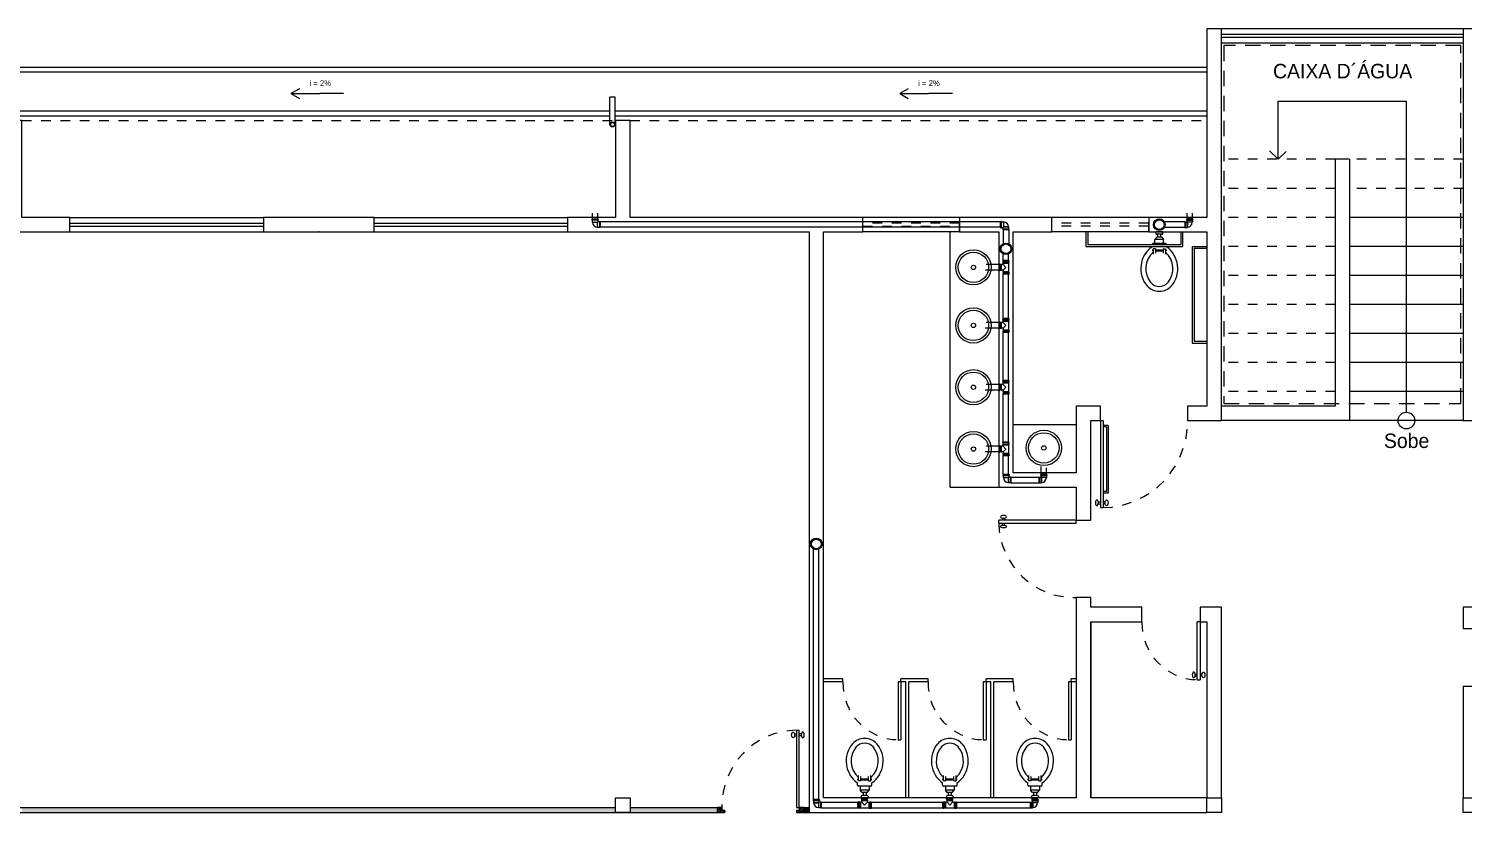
# Model space of a CAD drawing. Header units: millimetres. Extents: x 776 to 1595, y 411 to 1258.
# Drawn here: x 867.96 to 882.78, y 456.69 to 464.79 of the extents above; entities that cross this region are included whole.
import ezdxf

# ---------------------------------------------------------------- set-up
doc = ezdxf.new("R2010")
doc.units = ezdxf.units.MM
doc.linetypes.add('ACAD_ISO03W100', pattern=[30, 12, -18])
doc.linetypes.add('HIDDEN2', pattern=[4.7625, 3.175, -1.5875])
for name, color, linetype in [('caixa d agua', 1, 'Continuous'), ('can01', 1, 'Continuous'), ('can02', 2, 'Continuous'), ('COTAS-TEXTOS', 1, 'Continuous'), ('ESQUADRIAS', 2, 'Continuous'), ('Fios', 10, 'Continuous'), ('Janela', 2, 'Continuous'), ('pena 01', 1, 'Continuous'), ('pena01', 1, 'Continuous'), ('pena02', 2, 'Continuous'), ('pena03', 3, 'Continuous'), ('pena04', 4, 'Continuous'), ('texto hidro', 1, 'Continuous'), ('TIGRECAD', 1, 'Continuous')]:
    doc.layers.add(name, color=color, linetype=linetype)
doc.styles.get("Standard").update_dxf_attribs({"font": 'ERASLGHT.TTF'})

msp = doc.modelspace()

# ---------------------------------------------------------------- hatches: boundary and pattern name
at = {"layer": 'pena01'}
h = msp.add_hatch(color=256, dxfattribs=at)
h.paths.add_polyline_path([(874.018, 463.796, 1), (873.966, 463.796, 1)])
h.paths.add_polyline_path([(873.973, 463.796, -1), (874.013, 463.796, -1)], flags=16)
at = {"layer": 'pena02'}
for points in [[(874.023, 456.686), (874.023, 456.736), (867.89, 456.736), (867.89, 456.686)], [(875.072, 456.686), (875.072, 456.736), (874.173, 456.736), (874.173, 456.686)], [(875.972, 456.736), (875.972, 456.686), (876.022, 456.686), (876.022, 456.736)]]:
    msp.add_hatch(color=0, dxfattribs=at).paths.add_polyline_path(points)
h = msp.add_hatch(dxfattribs=at)
h.set_pattern_fill('LINE', color=0, scale=0.004, angle=45, style=0)
h.set_pattern_definition([(225, (2893.970773, 2397.98538), (0.00898025612, -0.00898025612), [])])
h.paths.add_polyline_path([(875.072, 456.736), (875.072, 456.686), (875.152, 456.686), (875.152, 456.706), (875.122, 456.706), (875.122, 456.736)])
h = msp.add_hatch(dxfattribs=at)
h.set_pattern_fill('LINE', color=0, scale=0.004, angle=45, style=0)
h.set_pattern_definition([(225, (2893.770773, 2397.98538), (0.00898025612, -0.00898025612), [])])
h.paths.add_polyline_path([(875.972, 456.736), (875.972, 456.686), (875.892, 456.686), (875.892, 456.706), (875.922, 456.706), (875.922, 456.736)])

# ---------------------------------------------------------------- linework, layer by layer
at = {"layer": 'caixa d agua', "linetype": 'HIDDEN2', "ltscale": 0.05}
msp.add_lwpolyline([(880.307, 460.911), (882.757, 460.911), (882.757, 464.611), (880.307, 464.611)], close=True, dxfattribs=at)
at = {"layer": 'can01'}
for p, q in [((871.214, 464.116), (870.967, 464.116)), ((877.503, 464.116), (877.256, 464.116))]:
    msp.add_line(p, q, dxfattribs=at)
for centre, radius in [((873.992, 463.796), 0.0258), ((873.993, 463.796), 0.02)]:
    msp.add_circle(centre, radius, dxfattribs=at)
at = {"layer": 'can02', "color": 0}
for p, q in [((877.577, 462.836), (876.577, 462.836)), ((879.533, 462.836), (878.53, 462.836)), ((870.386, 462.686), (871.528, 462.686)), ((877.577, 462.686), (876.577, 462.686)), ((879.533, 462.686), (878.53, 462.686)), ((878.932, 458.656), (878.932, 456.836))]:
    msp.add_line(p, q, dxfattribs=at)
for points in [[(880.282, 460.736), (880.282, 464.786), (880.132, 464.786), (880.132, 462.836), (879.533, 462.836), (879.533, 462.686), (880.132, 462.686), (880.132, 460.886), (879.932, 460.886), (879.932, 460.736)], [(883.132, 460.736), (883.132, 460.886), (882.932, 460.886), (882.932, 462.686), (883.531, 462.686), (883.531, 462.836), (882.932, 462.836), (882.932, 464.786), (882.782, 464.786), (882.782, 460.736)], [(868.386, 462.686), (868.386, 462.836), (867.89, 462.836), (867.89, 463.836), (867.74, 463.836), (867.74, 462.836), (867.244, 462.836), (867.244, 462.686)], [(880.132, 456.686), (880.132, 456.836), (878.932, 456.836), (878.932, 458.656), (879.462, 458.656), (879.462, 458.806), (878.932, 458.806), (878.932, 458.906), (878.782, 458.906), (878.782, 456.836), (876.172, 456.836), (876.172, 462.686), (876.577, 462.686), (876.577, 462.836), (874.173, 462.836), (874.173, 463.836), (874.023, 463.836), (874.023, 462.836), (873.528, 462.836), (873.528, 462.686), (876.022, 462.686), (876.022, 456.686)], [(871.528, 462.686), (871.528, 462.836), (870.386, 462.836), (870.386, 462.686)], [(878.782, 460.046), (878.782, 459.706), (878.932, 459.706), (878.932, 460.736), (879.032, 460.736), (879.032, 460.886), (878.782, 460.886), (878.782, 460.196), (878.132, 460.196), (878.132, 462.686), (878.53, 462.686), (878.53, 462.836), (877.577, 462.836), (877.577, 462.686), (877.982, 462.686), (877.982, 460.046)], [(880.282, 456.836), (880.282, 458.806), (880.062, 458.806), (880.062, 458.656), (880.132, 458.656), (880.132, 456.836)], [(882.932, 458.586), (882.932, 458.656), (883.132, 458.656), (883.132, 458.806), (882.782, 458.806), (882.782, 458.586)], [(882.932, 456.836), (882.932, 457.986), (882.782, 457.986), (882.782, 456.836)]]:
    msp.add_lwpolyline(points, close=True, dxfattribs=at)
at = {"layer": 'ESQUADRIAS', "color": 0}
for p, q in [((876.372, 458.066), (876.172, 458.066)), ((876.372, 458.036), (876.172, 458.036)), ((876.372, 458.036), (876.372, 458.066)), ((876.972, 458.036), (876.942, 458.036)), ((876.972, 458.036), (876.972, 458.066)), ((877.252, 458.066), (876.972, 458.066)), ((877.022, 458.036), (876.972, 458.036)), ((877.022, 456.836), (877.022, 458.036)), ((877.052, 456.836), (877.052, 458.036)), ((877.252, 458.036), (877.052, 458.036)), ((877.252, 458.036), (877.252, 458.066)), ((877.852, 458.036), (877.822, 458.036)), ((878.132, 458.066), (877.852, 458.066)), ((877.852, 458.036), (877.852, 458.066)), ((877.902, 458.036), (877.852, 458.036)), ((877.902, 456.836), (877.902, 458.036)), ((877.932, 456.836), (877.932, 458.036)), ((878.132, 458.036), (877.932, 458.036)), ((878.132, 458.036), (878.132, 458.066)), ((878.732, 458.036), (878.702, 458.036)), ((878.782, 458.066), (878.732, 458.066)), ((878.732, 458.036), (878.732, 458.066)), ((878.782, 458.036), (878.732, 458.036))]:
    msp.add_line(p, q, dxfattribs=at)
at = {"layer": 'Fios', "color": 0}
for p, q in [((877.482, 460.046), (877.482, 462.686)), ((879.615, 462.631), (879.596, 462.606)), ((879.686, 462.606), (879.596, 462.606)), ((879.596, 462.566), (879.596, 462.606)), ((879.676, 462.686), (879.606, 462.686)), ((879.606, 462.671), (879.606, 462.686)), ((879.676, 462.686), (879.606, 462.686)), ((879.666, 462.631), (879.615, 462.631)), ((879.666, 462.661), (879.616, 462.661)), ((879.625, 462.631), (879.625, 462.661)), ((879.656, 462.631), (879.656, 462.661)), ((879.666, 462.631), (879.686, 462.606)), ((879.676, 462.671), (879.676, 462.686)), ((879.686, 462.566), (879.686, 462.606)), ((879.566, 462.536), (879.566, 462.532)), ((879.57, 462.501), (879.57, 462.49)), ((879.576, 462.501), (879.57, 462.501)), ((879.576, 462.49), (879.57, 462.49)), ((879.601, 462.51), (879.576, 462.51)), ((879.576, 462.51), (879.576, 462.457)), ((879.705, 462.566), (879.577, 462.566)), ((879.601, 462.51), (879.601, 462.466)), ((879.601, 462.501), (879.681, 462.501)), ((879.601, 462.49), (879.681, 462.49)), ((879.681, 462.51), (879.706, 462.51)), ((879.681, 462.51), (879.681, 462.466)), ((879.706, 462.51), (879.706, 462.457)), ((879.706, 462.501), (879.712, 462.501)), ((879.706, 462.49), (879.712, 462.49)), ((879.712, 462.501), (879.712, 462.49)), ((879.716, 462.536), (879.716, 462.532)), ((878.132, 460.696), (878.782, 460.696)), ((878.448, 460.453), (878.448, 460.453)), ((877.482, 460.046), (877.982, 460.046)), ((876.522, 456.968), (876.522, 456.991)), ((876.526, 457.022), (876.526, 457.032)), ((876.532, 457.032), (876.526, 457.032)), ((876.532, 457.022), (876.526, 457.022)), ((876.532, 457.013), (876.532, 457.066)), ((876.557, 457.013), (876.532, 457.013)), ((876.661, 456.956), (876.533, 456.956)), ((876.552, 456.956), (876.552, 456.916)), ((876.557, 457.013), (876.557, 457.057)), ((876.557, 457.032), (876.637, 457.032)), ((876.557, 457.022), (876.637, 457.022)), ((876.637, 457.013), (876.637, 457.057)), ((876.637, 457.013), (876.662, 457.013)), ((876.642, 456.956), (876.642, 456.916)), ((876.662, 457.013), (876.662, 457.066)), ((876.662, 457.032), (876.668, 457.032)), ((876.662, 457.022), (876.668, 457.022)), ((876.668, 457.022), (876.668, 457.032)), ((876.672, 456.968), (876.672, 456.991)), ((877.402, 456.968), (877.402, 456.991)), ((877.412, 457.032), (877.406, 457.032)), ((877.406, 457.022), (877.406, 457.032)), ((877.412, 457.022), (877.406, 457.022)), ((877.412, 457.013), (877.412, 457.066)), ((877.437, 457.013), (877.412, 457.013)), ((877.541, 456.956), (877.413, 456.956)), ((877.432, 456.956), (877.432, 456.916)), ((877.437, 457.013), (877.437, 457.057)), ((877.437, 457.032), (877.517, 457.032)), ((877.437, 457.022), (877.517, 457.022)), ((877.517, 457.013), (877.517, 457.057)), ((877.517, 457.013), (877.542, 457.013)), ((877.522, 456.956), (877.522, 456.916)), ((877.542, 457.013), (877.542, 457.066)), ((877.542, 457.032), (877.548, 457.032)), ((877.542, 457.022), (877.548, 457.022)), ((877.548, 457.022), (877.548, 457.032)), ((877.552, 456.968), (877.552, 456.991)), ((878.282, 456.968), (878.282, 456.991)), ((878.286, 457.022), (878.286, 457.032)), ((878.292, 457.032), (878.286, 457.032)), ((878.292, 457.022), (878.286, 457.022)), ((878.292, 457.013), (878.292, 457.066)), ((878.317, 457.013), (878.292, 457.013)), ((878.421, 456.956), (878.293, 456.956)), ((878.312, 456.956), (878.312, 456.916)), ((878.317, 457.013), (878.317, 457.057)), ((878.317, 457.032), (878.397, 457.032)), ((878.317, 457.022), (878.397, 457.022)), ((878.397, 457.013), (878.397, 457.057)), ((878.397, 457.013), (878.422, 457.013)), ((878.402, 456.956), (878.402, 456.916)), ((878.422, 457.013), (878.422, 457.066)), ((878.422, 457.032), (878.428, 457.032)), ((878.422, 457.022), (878.428, 457.022)), ((878.428, 457.022), (878.428, 457.032)), ((878.432, 456.968), (878.432, 456.991)), ((876.571, 456.891), (876.552, 456.916)), ((876.642, 456.916), (876.552, 456.916)), ((876.562, 456.851), (876.562, 456.836)), ((876.632, 456.836), (876.562, 456.836)), ((876.622, 456.891), (876.571, 456.891)), ((876.622, 456.861), (876.572, 456.861)), ((876.581, 456.891), (876.581, 456.861)), ((876.612, 456.891), (876.612, 456.861)), ((876.622, 456.891), (876.642, 456.916)), ((876.632, 456.851), (876.632, 456.836)), ((877.451, 456.891), (877.432, 456.916)), ((877.522, 456.916), (877.432, 456.916)), ((877.442, 456.851), (877.442, 456.836)), ((877.512, 456.836), (877.442, 456.836)), ((877.502, 456.891), (877.451, 456.891)), ((877.502, 456.861), (877.452, 456.861)), ((877.461, 456.891), (877.461, 456.861)), ((877.492, 456.891), (877.492, 456.861)), ((877.502, 456.891), (877.522, 456.916)), ((877.512, 456.851), (877.512, 456.836)), ((878.402, 456.916), (878.312, 456.916)), ((878.331, 456.891), (878.312, 456.916)), ((878.322, 456.851), (878.322, 456.836)), ((878.392, 456.836), (878.322, 456.836)), ((878.382, 456.891), (878.331, 456.891)), ((878.382, 456.861), (878.332, 456.861)), ((878.341, 456.891), (878.341, 456.861)), ((878.372, 456.891), (878.372, 456.861)), ((878.382, 456.891), (878.402, 456.916)), ((878.392, 456.851), (878.392, 456.836))]:
    msp.add_line(p, q, dxfattribs=at)
for centre, radius in [((877.721, 462.319), 0.182), ((877.721, 462.319), 0.157), ((877.721, 462.319), 0.0228), ((877.721, 461.719), 0.182), ((877.721, 461.719), 0.157), ((877.721, 461.719), 0.0228), ((877.721, 461.08), 0.182), ((877.721, 461.08), 0.157), ((877.721, 461.08), 0.0228), ((877.721, 460.441), 0.182), ((877.721, 460.441), 0.157), ((878.448, 460.453), 0.182), ((878.448, 460.453), 0.157), ((877.721, 460.441), 0.0228), ((878.448, 460.453), 0.0228)]:
    msp.add_circle(centre, radius, dxfattribs=at)
for centre, radius, start, end in [((879.616, 462.671), 0.01, 180, 270), ((879.666, 462.671), 0.01, 270, 360), ((879.728, 462.306), 0.278, 125.617, 220.0252), ((879.728, 462.306), 0.228, 131.7431, 220.0252), ((879.577, 462.555), 0.0113, 90, 180), ((879.705, 462.555), 0.0113, 360, 90), ((879.554, 462.306), 0.228, 319.9748, 48.04), ((879.554, 462.306), 0.278, 319.9748, 54.383), ((879.641, 462.241), 0.119, 221.9961, 318.0039), ((879.641, 462.241), 0.169, 221.9961, 318.0039), ((876.684, 457.217), 0.278, 139.9748, 234.383), ((876.597, 457.282), 0.169, 41.9961, 138.0039), ((876.597, 457.282), 0.119, 41.9961, 138.0039), ((876.51, 457.217), 0.278, 305.617, 40.0252), ((877.564, 457.217), 0.278, 139.9748, 234.383), ((877.477, 457.282), 0.169, 41.9961, 138.0039), ((877.477, 457.282), 0.119, 41.9961, 138.0039), ((877.39, 457.217), 0.278, 305.617, 40.0252), ((878.444, 457.217), 0.278, 139.9748, 234.383), ((878.357, 457.282), 0.169, 41.9961, 138.0039), ((878.357, 457.282), 0.119, 41.9961, 138.0039), ((878.27, 457.217), 0.278, 305.617, 40.0252), ((876.684, 457.217), 0.228, 139.9748, 228.2569), ((876.51, 457.217), 0.228, 311.96, 40.0252), ((877.564, 457.217), 0.228, 139.9748, 228.2569), ((877.39, 457.217), 0.228, 311.96, 40.0252), ((878.444, 457.217), 0.228, 139.9748, 228.2569), ((878.27, 457.217), 0.228, 311.96, 40.0252), ((876.533, 456.968), 0.0113, 180, 270), ((876.661, 456.968), 0.0113, 270, 0), ((877.413, 456.968), 0.0113, 180, 270), ((877.541, 456.968), 0.0113, 270, 0), ((878.293, 456.968), 0.0113, 180, 270), ((878.421, 456.968), 0.0113, 270, 0), ((876.572, 456.851), 0.01, 90, 180), ((876.622, 456.851), 0.01, 0, 90), ((877.452, 456.851), 0.01, 90, 180), ((877.502, 456.851), 0.01, 0, 90), ((878.332, 456.851), 0.01, 90, 180), ((878.382, 456.851), 0.01, 0, 90)]:
    msp.add_arc(centre, radius, start, end, dxfattribs=at)
at = {"layer": 'Janela', "color": 0}
for p, q in [((878.882, 462.686), (878.882, 462.536)), ((878.902, 462.686), (878.902, 462.556)), ((879.862, 462.686), (879.862, 462.556)), ((879.882, 462.686), (879.882, 462.536)), ((878.882, 462.536), (879.882, 462.536)), ((878.902, 462.556), (879.862, 462.556)), ((879.982, 462.536), (880.132, 462.536)), ((879.982, 462.536), (879.982, 461.536)), ((880.002, 462.516), (880.132, 462.516)), ((880.002, 462.516), (880.002, 461.556)), ((880.002, 461.556), (880.132, 461.556)), ((879.982, 461.536), (880.132, 461.536)), ((879.032, 460.736), (879.032, 459.836)), ((879.032, 460.736), (879.062, 460.736)), ((879.062, 460.736), (879.062, 459.836)), ((879.112, 460.686), (879.062, 460.686)), ((879.097, 460.671), (879.062, 460.671)), ((879.097, 460.671), (879.097, 460.001)), ((879.112, 460.686), (879.112, 459.986)), ((879.097, 460.001), (879.062, 460.001)), ((879.112, 459.986), (879.062, 459.986)), ((879.032, 459.836), (879.062, 459.836)), ((876.942, 458.036), (876.942, 457.436)), ((876.972, 458.036), (876.972, 457.436)), ((877.822, 458.036), (877.822, 457.436)), ((877.852, 458.036), (877.852, 457.436)), ((878.702, 458.036), (878.702, 457.436)), ((878.732, 458.036), (878.732, 457.436)), ((876.942, 457.436), (876.972, 457.436)), ((877.822, 457.436), (877.852, 457.436)), ((878.702, 457.436), (878.732, 457.436))]:
    msp.add_line(p, q, dxfattribs=at)
at = {"layer": 'pena 01', "color": 0, "linetype": 'ACAD_ISO03W100', "ltscale": 0.005}
for p, q in [((867.89, 463.836), (874.023, 463.836)), ((874.173, 463.836), (880.132, 463.836)), ((881.457, 463.436), (880.282, 463.436)), ((882.782, 463.436), (881.607, 463.436)), ((881.457, 463.136), (880.282, 463.136)), ((882.782, 463.136), (881.607, 463.136)), ((876.577, 462.686), (876.577, 462.836)), ((877.577, 462.776), (876.577, 462.776)), ((876.577, 462.746), (877.577, 462.746)), ((877.577, 462.686), (877.577, 462.836)), ((878.53, 462.686), (878.53, 462.836)), ((879.53, 462.776), (878.53, 462.776)), ((879.53, 462.746), (878.53, 462.746)), ((879.533, 462.686), (879.533, 462.836)), ((881.457, 462.836), (880.282, 462.836)), ((881.457, 462.536), (880.282, 462.536)), ((881.457, 462.236), (880.282, 462.236)), ((881.457, 461.936), (880.282, 461.936)), ((881.457, 461.636), (880.282, 461.636)), ((881.457, 461.336), (880.282, 461.336)), ((881.457, 461.036), (880.282, 461.036))]:
    msp.add_line(p, q, dxfattribs=at)
for centre, radius, start, end in [((879.047, 460.721), 0.885, 270.971, 0.971), ((878.767, 459.691), 0.785, 181.0947, 271.0947), ((880.047, 458.641), 0.585, 178.5312, 268.5312), ((876.957, 458.021), 0.585, 178.5312, 268.5312), ((877.837, 458.021), 0.585, 178.5312, 268.5312), ((878.717, 458.021), 0.585, 178.5312, 268.5312), ((875.907, 456.751), 0.785, 91.0947, 181.0947)]:
    msp.add_arc(centre, radius, start, end, dxfattribs=at)
at = {"layer": 'pena01', "color": 0}
for p, q in [((882.782, 464.786), (880.282, 464.786)), ((882.782, 464.636), (880.282, 464.636)), ((868.386, 462.836), (870.386, 462.836)), ((871.528, 462.836), (873.528, 462.836)), ((882.782, 462.836), (881.607, 462.836)), ((868.386, 462.686), (870.386, 462.686)), ((871.528, 462.686), (873.528, 462.686)), ((882.782, 462.536), (881.607, 462.536)), ((882.782, 462.236), (881.607, 462.236)), ((882.782, 461.936), (881.607, 461.936)), ((882.782, 461.636), (881.607, 461.636)), ((882.782, 461.336), (881.607, 461.336)), ((882.782, 461.036), (881.607, 461.036)), ((882.782, 460.736), (881.607, 460.736))]:
    msp.add_line(p, q, dxfattribs=at)
at = {"layer": 'pena01'}
for p, q in [((880.132, 464.386), (861.332, 464.386)), ((880.132, 464.336), (861.382, 464.336)), ((867.732, 463.936), (873.966, 463.936)), ((874.018, 463.936), (880.132, 463.936)), ((867.732, 463.886), (873.966, 463.886)), ((874.018, 463.886), (880.132, 463.886))]:
    msp.add_line(p, q, dxfattribs=at)
at = {"layer": 'pena02', "color": 0}
for p, q in [((882.782, 464.726), (880.282, 464.726)), ((882.782, 464.696), (880.282, 464.696)), ((880.869, 463.436), (880.869, 464.036)), ((880.869, 464.036), (882.194, 464.036)), ((882.194, 460.822), (882.194, 464.036)), ((880.779, 463.523), (880.869, 463.436)), ((880.95, 463.517), (880.869, 463.436)), ((881.457, 463.436), (881.457, 460.886)), ((881.607, 463.436), (881.457, 463.436)), ((881.607, 463.436), (881.607, 460.736)), ((868.386, 462.776), (870.386, 462.776)), ((868.386, 462.746), (870.386, 462.746)), ((871.528, 462.776), (873.528, 462.776)), ((871.528, 462.746), (873.528, 462.746)), ((881.457, 460.886), (880.282, 460.886)), ((881.607, 460.736), (880.282, 460.736)), ((879.011, 459.896), (879.032, 459.896)), ((879.011, 459.876), (879.032, 459.876)), ((879.083, 459.896), (879.062, 459.896)), ((879.083, 459.876), (879.062, 459.876)), ((877.982, 459.676), (877.982, 459.706)), ((878.782, 459.706), (877.982, 459.706)), ((877.982, 459.676), (878.782, 459.676)), ((878.022, 459.727), (878.022, 459.706)), ((878.022, 459.656), (878.022, 459.676)), ((878.042, 459.727), (878.042, 459.706)), ((878.042, 459.656), (878.042, 459.676)), ((878.782, 459.676), (878.782, 459.706)), ((880.062, 458.656), (880.032, 458.656)), ((880.032, 458.056), (880.032, 458.656)), ((880.062, 458.656), (880.062, 458.056)), ((880.011, 458.116), (880.032, 458.116)), ((880.011, 458.096), (880.032, 458.096)), ((880.032, 458.056), (880.062, 458.056)), ((880.083, 458.116), (880.062, 458.116)), ((880.083, 458.096), (880.062, 458.096)), ((875.892, 457.536), (875.892, 456.736)), ((875.892, 457.536), (875.922, 457.536)), ((875.922, 456.736), (875.922, 457.536)), ((875.871, 457.496), (875.892, 457.496)), ((875.871, 457.476), (875.892, 457.476)), ((875.943, 457.496), (875.922, 457.496)), ((875.943, 457.476), (875.922, 457.476)), ((867.79, 456.686), (875.072, 456.686)), ((867.84, 456.736), (874.023, 456.736)), ((874.173, 456.736), (875.072, 456.736)), ((875.122, 456.736), (875.072, 456.736)), ((875.072, 456.736), (875.072, 456.686)), ((875.072, 456.686), (875.152, 456.686)), ((875.122, 456.736), (875.122, 456.706)), ((875.152, 456.706), (875.122, 456.706)), ((875.152, 456.706), (875.152, 456.686)), ((875.892, 456.736), (875.972, 456.736)), ((875.892, 456.736), (875.922, 456.736)), ((875.922, 456.706), (875.892, 456.706)), ((875.892, 456.706), (875.892, 456.686)), ((875.892, 456.686), (875.972, 456.686)), ((875.972, 456.736), (875.922, 456.736)), ((875.922, 456.736), (875.922, 456.706)), ((875.922, 456.736), (875.922, 456.686)), ((875.972, 456.736), (875.972, 456.686)), ((875.972, 456.736), (876.022, 456.736)), ((875.972, 456.686), (876.022, 456.686))]:
    msp.add_line(p, q, dxfattribs=at)
at = {"layer": 'pena02'}
for p, q in [((874.018, 464.079), (873.966, 464.079)), ((873.966, 463.796), (873.966, 464.079)), ((874.018, 463.796), (874.018, 464.079))]:
    msp.add_line(p, q, dxfattribs=at)
at = {"layer": 'pena02', "color": 0}
msp.add_circle((882.194, 460.736), 0.0858, dxfattribs=at)
at = {"layer": 'pena02', "color": 0, "extrusion": (0, 0, -1)}
for centre, major_axis in [((878.997, 459.886), (0, -0.03)), ((878.032, 459.741), (-0.03, 0)), ((879.997, 458.106), (0, -0.03)), ((875.957, 457.486), (0, 0.03))]:
    msp.add_ellipse(centre, major_axis=major_axis, ratio=0.5, dxfattribs=at)
at = {"layer": 'pena02', "color": 0}
for centre, major_axis in [((879.097, 459.886), (0, -0.03)), ((878.032, 459.641), (-0.03, 0)), ((880.097, 458.106), (0, -0.03)), ((875.857, 457.486), (0, 0.03))]:
    msp.add_ellipse(centre, major_axis=major_axis, ratio=0.5, dxfattribs=at)
at = {"layer": 'pena03', "color": 0}
msp.add_point((870.957, 462.686), dxfattribs=at)
at = {"layer": 'pena04', "color": 0}
for points in [[(874.023, 456.686), (874.023, 456.836), (874.173, 456.836), (874.173, 456.686)], [(880.132, 456.686), (880.132, 456.836), (880.282, 456.836), (880.282, 456.686)], [(882.782, 456.686), (882.782, 456.836), (882.932, 456.836), (882.932, 456.686)]]:
    msp.add_lwpolyline(points, close=True, dxfattribs=at)
at = {"layer": 'TIGRECAD'}
for p, q in [((870.757, 464.166), (870.67, 464.116)), ((870.67, 464.116), (870.967, 464.116)), ((870.67, 464.116), (870.757, 464.066)), ((877.046, 464.166), (876.959, 464.116)), ((876.959, 464.116), (877.256, 464.116)), ((876.959, 464.116), (877.046, 464.066)), ((873.784, 462.822), (873.784, 462.881)), ((873.84, 462.822), (873.84, 462.881)), ((879.928, 462.822), (879.928, 462.881)), ((879.983, 462.822), (879.983, 462.881)), ((873.779, 462.815), (873.779, 462.809)), ((873.78, 462.817), (873.782, 462.817)), ((873.78, 462.808), (873.782, 462.808)), ((873.843, 462.815), (873.781, 462.815)), ((873.781, 462.809), (873.843, 462.809)), ((873.783, 462.822), (873.783, 462.818)), ((873.783, 462.822), (873.841, 462.822)), ((873.841, 462.817), (873.783, 462.817)), ((873.841, 462.808), (873.783, 462.808)), ((873.783, 462.806), (873.783, 462.788)), ((873.783, 462.788), (873.838, 462.788)), ((873.783, 462.788), (873.785, 462.786)), ((873.785, 462.786), (873.835, 462.786)), ((873.785, 462.786), (873.785, 462.786)), ((873.837, 462.787), (873.835, 462.786)), ((873.835, 462.786), (873.835, 462.735)), ((873.837, 462.733), (873.835, 462.735)), ((873.837, 462.787), (873.841, 462.79)), ((873.837, 462.733), (873.837, 462.787)), ((873.856, 462.733), (873.837, 462.733)), ((873.841, 462.822), (873.841, 462.818)), ((873.843, 462.817), (873.841, 462.817)), ((873.841, 462.806), (873.841, 462.79)), ((873.856, 462.79), (873.841, 462.79)), ((873.843, 462.808), (873.842, 462.808)), ((873.844, 462.815), (873.844, 462.809)), ((873.857, 462.791), (873.856, 462.79)), ((873.856, 462.79), (873.856, 462.733)), ((873.857, 462.732), (873.856, 462.733)), ((873.863, 462.791), (873.857, 462.791)), ((873.857, 462.791), (873.857, 462.732)), ((873.863, 462.732), (873.857, 462.732)), ((873.863, 462.791), (873.863, 462.732)), ((877.996, 462.789), (873.863, 462.789)), ((877.996, 462.734), (873.863, 462.734)), ((877.996, 462.79), (878, 462.79)), ((877.996, 462.79), (877.996, 462.733)), ((877.996, 462.733), (878, 462.733)), ((878.002, 462.793), (878.001, 462.791)), ((878.001, 462.733), (878.001, 462.79)), ((878.002, 462.73), (878.001, 462.732)), ((878.003, 462.794), (878.009, 462.794)), ((878.003, 462.73), (878.003, 462.793)), ((878.003, 462.729), (878.009, 462.729)), ((878.009, 462.793), (878.009, 462.73)), ((878.01, 462.793), (878.01, 462.791)), ((878.01, 462.73), (878.01, 462.732)), ((878.011, 462.733), (878.011, 462.79)), ((878.012, 462.79), (878.03, 462.79)), ((878.012, 462.733), (878.028, 462.733)), ((878.031, 462.737), (878.028, 462.733)), ((878.028, 462.717), (878.028, 462.733)), ((878.03, 462.79), (878.032, 462.788)), ((878.03, 462.79), (878.03, 462.735)), ((878.031, 462.737), (878.032, 462.738)), ((878.085, 462.737), (878.031, 462.737)), ((878.032, 462.788), (878.032, 462.788)), ((878.032, 462.788), (878.032, 462.738)), ((878.032, 462.738), (878.084, 462.738)), ((878.085, 462.737), (878.084, 462.738)), ((878.085, 462.717), (878.085, 462.737)), ((879.905, 462.79), (879.694, 462.79)), ((879.905, 462.733), (879.694, 462.733)), ((879.905, 462.791), (879.905, 462.732)), ((879.905, 462.791), (879.91, 462.791)), ((879.905, 462.732), (879.91, 462.732)), ((879.91, 462.791), (879.91, 462.732)), ((879.91, 462.791), (879.911, 462.79)), ((879.91, 462.732), (879.911, 462.733)), ((879.911, 462.79), (879.911, 462.733)), ((879.911, 462.79), (879.927, 462.79)), ((879.911, 462.733), (879.931, 462.733)), ((879.923, 462.815), (879.923, 462.809)), ((879.924, 462.817), (879.926, 462.817)), ((879.924, 462.815), (879.987, 462.815)), ((879.987, 462.809), (879.924, 462.809)), ((879.924, 462.808), (879.925, 462.808)), ((879.927, 462.822), (879.927, 462.818)), ((879.984, 462.822), (879.927, 462.822)), ((879.927, 462.817), (879.984, 462.817)), ((879.927, 462.808), (879.984, 462.808)), ((879.927, 462.806), (879.927, 462.79)), ((879.931, 462.787), (879.927, 462.79)), ((879.984, 462.788), (879.929, 462.788)), ((879.931, 462.733), (879.931, 462.787)), ((879.931, 462.787), (879.932, 462.786)), ((879.931, 462.733), (879.932, 462.735)), ((879.932, 462.786), (879.932, 462.735)), ((879.982, 462.786), (879.932, 462.786)), ((879.984, 462.788), (879.982, 462.786)), ((879.982, 462.786), (879.982, 462.786)), ((879.984, 462.822), (879.984, 462.818)), ((879.984, 462.806), (879.984, 462.788)), ((879.987, 462.817), (879.985, 462.817)), ((879.987, 462.808), (879.985, 462.808)), ((879.988, 462.815), (879.988, 462.809)), ((878.027, 462.716), (878.028, 462.717)), ((878.027, 462.716), (878.086, 462.716)), ((878.027, 462.711), (878.027, 462.716)), ((878.027, 462.711), (878.086, 462.711)), ((878.028, 462.717), (878.085, 462.717)), ((878.028, 462.711), (878.028, 462.564)), ((878.086, 462.716), (878.085, 462.717)), ((878.085, 462.711), (878.085, 462.564)), ((878.086, 462.711), (878.086, 462.716)), ((878.029, 462.389), (878.029, 462.458)), ((878.084, 462.389), (878.084, 462.458)), ((877.984, 462.289), (877.841, 462.289)), ((877.984, 462.348), (877.851, 462.348)), ((877.986, 462.349), (877.984, 462.349)), ((877.984, 462.349), (877.984, 462.288)), ((877.986, 462.288), (877.984, 462.288)), ((877.987, 462.349), (877.987, 462.35)), ((877.987, 462.288), (877.987, 462.35)), ((877.987, 462.288), (877.987, 462.288)), ((877.991, 462.351), (877.988, 462.351)), ((877.991, 462.286), (877.988, 462.286)), ((877.992, 462.349), (877.992, 462.35)), ((877.992, 462.288), (877.992, 462.35)), ((877.992, 462.288), (877.992, 462.288)), ((878.006, 462.349), (877.993, 462.349)), ((878.006, 462.288), (877.993, 462.288)), ((878.006, 462.349), (878.011, 462.348)), ((878.006, 462.288), (878.006, 462.349)), ((878.006, 462.288), (878.011, 462.29)), ((878.028, 462.348), (878.011, 462.348)), ((878.011, 462.29), (878.011, 462.348)), ((878.028, 462.29), (878.011, 462.29)), ((878.024, 462.382), (878.024, 462.385)), ((878.026, 462.387), (878.088, 462.387)), ((878.026, 462.381), (878.088, 462.381)), ((878.027, 462.387), (878.027, 462.389)), ((878.087, 462.389), (878.027, 462.389)), ((878.027, 462.367), (878.027, 462.38)), ((878.027, 462.367), (878.087, 462.367)), ((878.027, 462.367), (878.028, 462.363)), ((878.028, 462.348), (878.028, 462.363)), ((878.028, 462.363), (878.086, 462.363)), ((878.028, 462.348), (878.057, 462.319)), ((878.028, 462.29), (878.057, 462.319)), ((878.028, 462.29), (878.028, 462.275)), ((878.087, 462.367), (878.086, 462.363)), ((878.086, 462.275), (878.086, 462.363)), ((878.087, 462.387), (878.087, 462.389)), ((878.087, 462.367), (878.087, 462.38)), ((878.088, 462.387), (878.088, 462.387)), ((878.088, 462.381), (878.088, 462.381)), ((878.089, 462.382), (878.089, 462.385)), ((878.024, 462.255), (878.024, 462.252)), ((878.026, 462.257), (878.088, 462.257)), ((878.026, 462.251), (878.088, 462.251)), ((878.027, 462.27), (878.028, 462.275)), ((878.027, 462.27), (878.027, 462.257)), ((878.027, 462.27), (878.087, 462.27)), ((878.027, 462.25), (878.027, 462.248)), ((878.087, 462.248), (878.027, 462.248)), ((878.028, 462.275), (878.086, 462.275)), ((878.029, 461.789), (878.029, 462.248)), ((878.084, 461.789), (878.084, 462.248)), ((878.087, 462.27), (878.086, 462.275)), ((878.087, 462.27), (878.087, 462.257)), ((878.087, 462.25), (878.087, 462.248)), ((878.088, 462.257), (878.088, 462.257)), ((878.088, 462.251), (878.088, 462.251)), ((878.089, 462.255), (878.089, 462.252)), ((877.984, 461.69), (877.841, 461.69)), ((877.984, 461.748), (877.851, 461.748)), ((877.984, 461.749), (877.984, 461.689)), ((877.986, 461.749), (877.984, 461.749)), ((877.986, 461.689), (877.984, 461.689)), ((877.987, 461.688), (877.987, 461.75)), ((877.987, 461.75), (877.987, 461.75)), ((877.987, 461.688), (877.987, 461.688)), ((877.991, 461.751), (877.988, 461.751)), ((877.991, 461.686), (877.988, 461.686)), ((877.992, 461.688), (877.992, 461.75)), ((877.992, 461.75), (877.992, 461.75)), ((877.992, 461.688), (877.992, 461.688)), ((878.006, 461.749), (877.993, 461.749)), ((878.006, 461.689), (877.993, 461.689)), ((878.006, 461.689), (878.006, 461.749)), ((878.006, 461.749), (878.011, 461.748)), ((878.006, 461.689), (878.011, 461.69)), ((878.011, 461.69), (878.011, 461.748)), ((878.028, 461.748), (878.011, 461.748)), ((878.028, 461.69), (878.011, 461.69)), ((878.024, 461.782), (878.024, 461.785)), ((878.026, 461.787), (878.088, 461.787)), ((878.026, 461.781), (878.088, 461.781)), ((878.087, 461.789), (878.027, 461.789)), ((878.027, 461.787), (878.027, 461.789)), ((878.027, 461.767), (878.027, 461.781)), ((878.027, 461.767), (878.028, 461.763)), ((878.027, 461.767), (878.087, 461.767)), ((878.028, 461.763), (878.086, 461.763)), ((878.028, 461.748), (878.028, 461.763)), ((878.028, 461.748), (878.057, 461.719)), ((878.028, 461.69), (878.057, 461.719)), ((878.028, 461.69), (878.028, 461.675)), ((878.087, 461.767), (878.086, 461.763)), ((878.086, 461.675), (878.086, 461.763)), ((878.087, 461.787), (878.087, 461.789)), ((878.087, 461.767), (878.087, 461.781)), ((878.088, 461.787), (878.088, 461.787)), ((878.088, 461.781), (878.088, 461.781)), ((878.089, 461.782), (878.089, 461.785)), ((878.024, 461.655), (878.024, 461.652)), ((878.026, 461.657), (878.088, 461.657)), ((878.026, 461.651), (878.088, 461.651)), ((878.027, 461.671), (878.028, 461.675)), ((878.027, 461.67), (878.087, 461.67)), ((878.027, 461.67), (878.027, 461.657)), ((878.027, 461.651), (878.027, 461.648)), ((878.087, 461.648), (878.027, 461.648)), ((878.028, 461.675), (878.086, 461.675)), ((878.029, 461.151), (878.029, 461.648)), ((878.084, 461.151), (878.084, 461.648)), ((878.087, 461.671), (878.086, 461.675)), ((878.087, 461.67), (878.087, 461.657)), ((878.087, 461.651), (878.087, 461.648)), ((878.088, 461.657), (878.088, 461.657)), ((878.088, 461.651), (878.088, 461.651)), ((878.089, 461.655), (878.089, 461.652)), ((877.984, 461.109), (877.851, 461.109)), ((877.986, 461.11), (877.984, 461.11)), ((877.984, 461.11), (877.984, 461.05)), ((877.987, 461.111), (877.987, 461.111)), ((877.987, 461.049), (877.987, 461.111)), ((877.991, 461.113), (877.988, 461.113)), ((877.992, 461.111), (877.992, 461.111)), ((877.992, 461.049), (877.992, 461.111)), ((878.006, 461.11), (877.993, 461.11)), ((878.006, 461.11), (878.011, 461.109)), ((878.006, 461.05), (878.006, 461.11)), ((878.028, 461.109), (878.011, 461.109)), ((878.011, 461.051), (878.011, 461.109)), ((878.024, 461.144), (878.024, 461.147)), ((878.026, 461.148), (878.088, 461.148)), ((878.026, 461.142), (878.088, 461.142)), ((878.027, 461.149), (878.027, 461.151)), ((878.087, 461.151), (878.027, 461.151)), ((878.027, 461.129), (878.027, 461.142)), ((878.027, 461.129), (878.087, 461.129)), ((878.027, 461.129), (878.028, 461.124)), ((878.028, 461.109), (878.028, 461.124)), ((878.028, 461.124), (878.086, 461.124)), ((878.028, 461.109), (878.057, 461.08)), ((878.087, 461.129), (878.086, 461.124)), ((878.086, 461.036), (878.086, 461.124)), ((878.087, 461.149), (878.087, 461.151)), ((878.087, 461.129), (878.087, 461.142)), ((878.088, 461.148), (878.088, 461.148)), ((878.088, 461.142), (878.088, 461.142)), ((878.089, 461.144), (878.089, 461.147)), ((877.984, 461.051), (877.841, 461.051)), ((877.986, 461.05), (877.984, 461.05)), ((877.987, 461.049), (877.987, 461.049)), ((877.991, 461.048), (877.988, 461.048)), ((877.992, 461.049), (877.992, 461.049)), ((878.006, 461.05), (877.993, 461.05)), ((878.006, 461.05), (878.011, 461.051)), ((878.028, 461.051), (878.011, 461.051)), ((878.024, 461.017), (878.024, 461.014)), ((878.026, 461.018), (878.088, 461.018)), ((878.026, 461.012), (878.088, 461.012)), ((878.027, 461.032), (878.028, 461.036)), ((878.027, 461.032), (878.027, 461.018)), ((878.027, 461.032), (878.087, 461.032)), ((878.027, 461.012), (878.027, 461.01)), ((878.087, 461.01), (878.027, 461.01)), ((878.028, 461.051), (878.057, 461.08)), ((878.028, 461.051), (878.028, 461.036)), ((878.028, 461.036), (878.086, 461.036)), ((878.029, 460.512), (878.029, 461.01)), ((878.084, 460.512), (878.084, 461.01)), ((878.087, 461.032), (878.086, 461.036)), ((878.087, 461.032), (878.087, 461.018)), ((878.087, 461.012), (878.087, 461.01)), ((878.088, 461.018), (878.088, 461.018)), ((878.088, 461.012), (878.088, 461.012)), ((878.089, 461.017), (878.089, 461.014)), ((878.024, 460.505), (878.024, 460.508)), ((878.026, 460.509), (878.088, 460.509)), ((878.026, 460.504), (878.088, 460.504)), ((878.027, 460.51), (878.027, 460.512)), ((878.087, 460.512), (878.027, 460.512)), ((878.027, 460.49), (878.027, 460.503)), ((878.087, 460.51), (878.087, 460.512)), ((878.087, 460.49), (878.087, 460.503)), ((878.088, 460.509), (878.088, 460.509)), ((878.088, 460.504), (878.088, 460.504)), ((878.089, 460.505), (878.089, 460.508)), ((877.984, 460.412), (877.841, 460.412)), ((877.984, 460.471), (877.851, 460.471)), ((877.986, 460.472), (877.984, 460.472)), ((877.984, 460.472), (877.984, 460.411)), ((877.986, 460.411), (877.984, 460.411)), ((877.987, 460.472), (877.987, 460.472)), ((877.987, 460.41), (877.987, 460.472)), ((877.987, 460.411), (877.987, 460.41)), ((877.991, 460.474), (877.988, 460.474)), ((877.991, 460.409), (877.988, 460.409)), ((877.992, 460.472), (877.992, 460.472)), ((877.992, 460.41), (877.992, 460.472)), ((877.992, 460.411), (877.992, 460.41)), ((878.006, 460.472), (877.993, 460.472)), ((878.006, 460.411), (877.993, 460.411)), ((878.006, 460.472), (878.011, 460.471)), ((878.006, 460.411), (878.006, 460.472)), ((878.006, 460.411), (878.011, 460.412)), ((878.028, 460.471), (878.011, 460.471)), ((878.011, 460.412), (878.011, 460.471)), ((878.028, 460.412), (878.011, 460.412)), ((878.024, 460.378), (878.024, 460.375)), ((878.026, 460.379), (878.088, 460.379)), ((878.026, 460.374), (878.088, 460.374)), ((878.027, 460.49), (878.087, 460.49)), ((878.027, 460.49), (878.028, 460.485)), ((878.027, 460.393), (878.028, 460.398)), ((878.027, 460.393), (878.027, 460.38)), ((878.027, 460.393), (878.087, 460.393)), ((878.027, 460.373), (878.027, 460.371)), ((878.087, 460.371), (878.027, 460.371)), ((878.028, 460.471), (878.028, 460.485)), ((878.028, 460.485), (878.086, 460.485)), ((878.028, 460.471), (878.057, 460.441)), ((878.028, 460.412), (878.057, 460.441)), ((878.028, 460.412), (878.028, 460.398)), ((878.028, 460.398), (878.086, 460.398)), ((878.029, 460.182), (878.029, 460.371)), ((878.084, 460.182), (878.084, 460.371)), ((878.087, 460.49), (878.086, 460.485)), ((878.086, 460.398), (878.086, 460.485)), ((878.087, 460.393), (878.086, 460.398)), ((878.087, 460.393), (878.087, 460.38)), ((878.087, 460.373), (878.087, 460.371)), ((878.088, 460.379), (878.088, 460.379)), ((878.088, 460.374), (878.088, 460.374)), ((878.089, 460.378), (878.089, 460.375)), ((878.42, 460.182), (878.42, 460.26)), ((878.475, 460.182), (878.475, 460.247)), ((878.024, 460.175), (878.024, 460.169)), ((878.025, 460.177), (878.027, 460.177)), ((878.025, 460.168), (878.027, 460.168)), ((878.088, 460.175), (878.026, 460.175)), ((878.026, 460.169), (878.088, 460.169)), ((878.028, 460.182), (878.085, 460.182)), ((878.028, 460.182), (878.028, 460.178)), ((878.085, 460.177), (878.028, 460.177)), ((878.085, 460.168), (878.028, 460.168)), ((878.028, 460.166), (878.028, 460.148)), ((878.028, 460.148), (878.03, 460.146)), ((878.028, 460.148), (878.083, 460.148)), ((878.03, 460.146), (878.03, 460.146)), ((878.03, 460.146), (878.08, 460.146)), ((878.082, 460.147), (878.08, 460.146)), ((878.08, 460.146), (878.08, 460.095)), ((878.082, 460.093), (878.08, 460.095)), ((878.082, 460.147), (878.085, 460.15)), ((878.082, 460.093), (878.082, 460.147)), ((878.101, 460.093), (878.082, 460.093)), ((878.085, 460.182), (878.085, 460.178)), ((878.085, 460.166), (878.085, 460.15)), ((878.101, 460.15), (878.085, 460.15)), ((878.088, 460.177), (878.086, 460.177)), ((878.088, 460.168), (878.087, 460.168)), ((878.089, 460.175), (878.089, 460.169)), ((878.102, 460.151), (878.101, 460.15)), ((878.101, 460.15), (878.101, 460.093)), ((878.102, 460.092), (878.101, 460.093)), ((878.102, 460.151), (878.102, 460.092)), ((878.108, 460.151), (878.102, 460.151)), ((878.108, 460.092), (878.102, 460.092)), ((878.108, 460.151), (878.108, 460.092)), ((878.108, 460.15), (878.397, 460.15)), ((878.108, 460.093), (878.397, 460.093)), ((878.397, 460.151), (878.402, 460.151)), ((878.397, 460.151), (878.397, 460.092)), ((878.397, 460.092), (878.402, 460.092)), ((878.402, 460.151), (878.403, 460.15)), ((878.402, 460.151), (878.402, 460.092)), ((878.402, 460.092), (878.403, 460.093)), ((878.403, 460.15), (878.419, 460.15)), ((878.403, 460.15), (878.403, 460.093)), ((878.403, 460.093), (878.423, 460.093)), ((878.415, 460.175), (878.415, 460.169)), ((878.416, 460.177), (878.418, 460.177)), ((878.416, 460.175), (878.479, 460.175)), ((878.479, 460.169), (878.416, 460.169)), ((878.416, 460.168), (878.418, 460.168)), ((878.476, 460.182), (878.419, 460.182)), ((878.419, 460.182), (878.419, 460.178)), ((878.419, 460.177), (878.476, 460.177)), ((878.419, 460.168), (878.476, 460.168)), ((878.419, 460.166), (878.419, 460.15)), ((878.423, 460.147), (878.419, 460.15)), ((878.476, 460.148), (878.422, 460.148)), ((878.423, 460.147), (878.425, 460.146)), ((878.423, 460.093), (878.423, 460.147)), ((878.423, 460.093), (878.425, 460.095)), ((878.474, 460.146), (878.425, 460.146)), ((878.425, 460.146), (878.425, 460.095)), ((878.476, 460.148), (878.474, 460.146)), ((878.474, 460.146), (878.474, 460.146)), ((878.476, 460.182), (878.476, 460.178)), ((878.476, 460.166), (878.476, 460.148)), ((878.479, 460.177), (878.477, 460.177)), ((878.479, 460.168), (878.478, 460.168)), ((878.48, 460.175), (878.48, 460.169)), ((876.069, 456.822), (876.069, 459.408)), ((876.124, 456.822), (876.124, 459.408)), ((876.064, 456.815), (876.064, 456.809)), ((876.065, 456.817), (876.067, 456.817)), ((876.065, 456.808), (876.067, 456.808)), ((876.128, 456.815), (876.066, 456.815)), ((876.066, 456.809), (876.128, 456.809)), ((876.068, 456.822), (876.068, 456.818)), ((876.068, 456.822), (876.125, 456.822)), ((876.125, 456.817), (876.068, 456.817)), ((876.125, 456.808), (876.068, 456.808)), ((876.068, 456.806), (876.068, 456.788)), ((876.125, 456.822), (876.125, 456.818)), ((876.125, 456.806), (876.125, 456.79)), ((876.128, 456.817), (876.126, 456.817)), ((876.128, 456.808), (876.127, 456.808)), ((876.129, 456.815), (876.129, 456.809)), ((876.533, 456.794), (876.53, 456.794)), ((876.564, 456.827), (876.564, 456.83)), ((876.566, 456.831), (876.566, 456.831)), ((876.566, 456.831), (876.628, 456.831)), ((876.566, 456.826), (876.566, 456.826)), ((876.566, 456.826), (876.628, 456.826)), ((876.567, 456.832), (876.567, 456.834)), ((876.627, 456.834), (876.567, 456.834)), ((876.567, 456.812), (876.567, 456.825)), ((876.567, 456.812), (876.568, 456.807)), ((876.567, 456.812), (876.627, 456.812)), ((876.568, 456.79), (876.568, 456.807)), ((876.568, 456.807), (876.626, 456.807)), ((876.627, 456.812), (876.626, 456.807)), ((876.626, 456.79), (876.626, 456.807)), ((876.627, 456.832), (876.627, 456.834)), ((876.627, 456.812), (876.627, 456.825)), ((876.628, 456.831), (876.628, 456.831)), ((876.628, 456.826), (876.628, 456.826)), ((876.629, 456.827), (876.629, 456.83)), ((876.66, 456.794), (876.663, 456.794)), ((877.413, 456.794), (877.41, 456.794)), ((877.444, 456.827), (877.444, 456.83)), ((877.446, 456.831), (877.446, 456.831)), ((877.446, 456.831), (877.508, 456.831)), ((877.446, 456.826), (877.446, 456.826)), ((877.446, 456.826), (877.508, 456.826)), ((877.447, 456.832), (877.447, 456.834)), ((877.507, 456.834), (877.447, 456.834)), ((877.447, 456.812), (877.447, 456.825)), ((877.447, 456.812), (877.448, 456.807)), ((877.447, 456.812), (877.507, 456.812)), ((877.448, 456.79), (877.448, 456.807)), ((877.448, 456.807), (877.506, 456.807)), ((877.507, 456.812), (877.506, 456.807)), ((877.506, 456.79), (877.506, 456.807)), ((877.507, 456.832), (877.507, 456.834)), ((877.507, 456.812), (877.507, 456.825)), ((877.508, 456.831), (877.508, 456.831)), ((877.508, 456.826), (877.508, 456.826)), ((877.509, 456.827), (877.509, 456.83)), ((877.54, 456.794), (877.543, 456.794)), ((878.324, 456.815), (878.324, 456.809)), ((878.325, 456.817), (878.327, 456.817)), ((878.325, 456.808), (878.327, 456.808)), ((878.326, 456.815), (878.388, 456.815)), ((878.388, 456.809), (878.326, 456.809)), ((878.328, 456.822), (878.328, 456.818)), ((878.385, 456.822), (878.328, 456.822)), ((878.328, 456.817), (878.385, 456.817)), ((878.328, 456.808), (878.385, 456.808)), ((878.328, 456.806), (878.328, 456.79)), ((878.329, 456.822), (878.329, 456.845)), ((878.384, 456.822), (878.384, 456.842)), ((878.385, 456.822), (878.385, 456.818)), ((878.385, 456.806), (878.385, 456.788)), ((878.388, 456.817), (878.386, 456.817)), ((878.388, 456.808), (878.387, 456.808)), ((878.389, 456.815), (878.389, 456.809)), ((876.068, 456.788), (876.123, 456.788)), ((876.068, 456.788), (876.07, 456.786)), ((876.07, 456.786), (876.12, 456.786)), ((876.07, 456.786), (876.07, 456.786)), ((876.122, 456.787), (876.12, 456.786)), ((876.12, 456.786), (876.12, 456.735)), ((876.122, 456.733), (876.12, 456.735)), ((876.122, 456.787), (876.125, 456.79)), ((876.122, 456.733), (876.122, 456.787)), ((876.141, 456.733), (876.122, 456.733)), ((876.141, 456.79), (876.125, 456.79)), ((876.142, 456.791), (876.141, 456.79)), ((876.141, 456.79), (876.141, 456.733)), ((876.142, 456.732), (876.141, 456.733)), ((876.148, 456.791), (876.142, 456.791)), ((876.142, 456.791), (876.142, 456.732)), ((876.148, 456.732), (876.142, 456.732)), ((876.148, 456.791), (876.148, 456.732)), ((876.148, 456.79), (876.526, 456.79)), ((876.148, 456.733), (876.526, 456.733)), ((876.526, 456.731), (876.526, 456.792)), ((876.528, 456.792), (876.526, 456.792)), ((876.528, 456.731), (876.526, 456.731)), ((876.529, 456.792), (876.529, 456.73)), ((876.529, 456.731), (876.529, 456.73)), ((876.533, 456.729), (876.53, 456.729)), ((876.548, 456.792), (876.535, 456.792)), ((876.535, 456.792), (876.535, 456.73)), ((876.535, 456.731), (876.535, 456.73)), ((876.548, 456.731), (876.535, 456.731)), ((876.548, 456.792), (876.553, 456.79)), ((876.548, 456.792), (876.548, 456.731)), ((876.548, 456.731), (876.553, 456.732)), ((876.568, 456.79), (876.553, 456.79)), ((876.553, 456.79), (876.553, 456.732)), ((876.553, 456.732), (876.641, 456.732)), ((876.568, 456.79), (876.597, 456.761)), ((876.626, 456.79), (876.597, 456.761)), ((876.626, 456.79), (876.641, 456.79)), ((876.645, 456.792), (876.641, 456.79)), ((876.641, 456.79), (876.641, 456.732)), ((876.645, 456.731), (876.641, 456.732)), ((876.645, 456.792), (876.659, 456.792)), ((876.645, 456.792), (876.645, 456.731)), ((876.645, 456.731), (876.659, 456.731)), ((876.659, 456.792), (876.659, 456.73)), ((876.659, 456.731), (876.659, 456.73)), ((876.66, 456.729), (876.663, 456.729)), ((876.665, 456.792), (876.667, 456.792)), ((876.665, 456.792), (876.665, 456.73)), ((876.665, 456.731), (876.665, 456.73)), ((876.665, 456.731), (876.667, 456.731)), ((876.667, 456.731), (876.667, 456.792)), ((876.667, 456.79), (877.406, 456.79)), ((876.667, 456.733), (877.406, 456.733)), ((877.406, 456.731), (877.406, 456.792)), ((877.408, 456.792), (877.406, 456.792)), ((877.408, 456.731), (877.406, 456.731)), ((877.409, 456.792), (877.409, 456.73)), ((877.409, 456.731), (877.409, 456.73)), ((877.413, 456.729), (877.41, 456.729)), ((877.428, 456.792), (877.415, 456.792)), ((877.415, 456.792), (877.415, 456.73)), ((877.415, 456.731), (877.415, 456.73)), ((877.428, 456.731), (877.415, 456.731)), ((877.428, 456.792), (877.433, 456.79)), ((877.428, 456.792), (877.428, 456.731)), ((877.428, 456.731), (877.433, 456.732)), ((877.448, 456.79), (877.433, 456.79)), ((877.433, 456.79), (877.433, 456.732)), ((877.433, 456.732), (877.521, 456.732)), ((877.448, 456.79), (877.477, 456.761)), ((877.506, 456.79), (877.477, 456.761)), ((877.506, 456.79), (877.521, 456.79)), ((877.525, 456.792), (877.521, 456.79)), ((877.521, 456.79), (877.521, 456.732)), ((877.525, 456.731), (877.521, 456.732)), ((877.525, 456.792), (877.539, 456.792)), ((877.525, 456.792), (877.525, 456.731)), ((877.525, 456.731), (877.539, 456.731)), ((877.539, 456.792), (877.539, 456.73)), ((877.539, 456.731), (877.539, 456.73)), ((877.54, 456.729), (877.543, 456.729)), ((877.545, 456.792), (877.547, 456.792)), ((877.545, 456.792), (877.545, 456.73)), ((877.545, 456.731), (877.545, 456.73)), ((877.545, 456.731), (877.547, 456.731)), ((877.547, 456.731), (877.547, 456.792)), ((877.547, 456.79), (878.306, 456.79)), ((877.547, 456.733), (878.306, 456.733)), ((878.306, 456.791), (878.306, 456.732)), ((878.306, 456.791), (878.311, 456.791)), ((878.306, 456.732), (878.311, 456.732)), ((878.311, 456.791), (878.311, 456.732)), ((878.311, 456.791), (878.313, 456.79)), ((878.311, 456.732), (878.313, 456.733)), ((878.313, 456.79), (878.313, 456.733)), ((878.313, 456.79), (878.328, 456.79)), ((878.313, 456.733), (878.332, 456.733)), ((878.332, 456.787), (878.328, 456.79)), ((878.385, 456.788), (878.331, 456.788)), ((878.332, 456.733), (878.332, 456.787)), ((878.332, 456.787), (878.334, 456.786)), ((878.332, 456.733), (878.334, 456.735)), ((878.334, 456.786), (878.334, 456.735)), ((878.384, 456.786), (878.334, 456.786)), ((878.385, 456.788), (878.384, 456.786)), ((878.384, 456.786), (878.384, 456.786))]:
    msp.add_line(p, q, dxfattribs=at)
for centre, radius in [((879.641, 462.761), 0.06), ((879.641, 462.761), 0.05), ((878.057, 462.511), 0.06), ((878.057, 462.511), 0.05), ((876.097, 459.461), 0.06), ((876.097, 459.461), 0.05)]:
    msp.add_circle(centre, radius, dxfattribs=at)
for centre, radius, start, end in [((873.781, 462.815), 0.0013, 105, 180), ((873.781, 462.809), 0.0013, 180, 265), ((873.782, 462.818), 0.0013, 285, 0), ((873.782, 462.806), 0.0013, 0, 85), ((873.836, 462.786), 0.0512, 180, 268.5267), ((873.842, 462.818), 0.0013, 180, 255), ((873.842, 462.806), 0.0013, 95, 180), ((873.843, 462.815), 0.0013, 0, 75), ((873.843, 462.809), 0.0013, 275, 0), ((878, 462.791), 0.0013, 270, 345), ((878, 462.731), 0.0013, 15, 90), ((878.003, 462.793), 0.0013, 90, 165), ((878.003, 462.73), 0.0013, 195, 270), ((878.009, 462.793), 0.0013, 5, 90), ((878.009, 462.73), 0.0013, 270, 355), ((878.012, 462.791), 0.0013, 185, 270), ((878.012, 462.731), 0.0013, 90, 175), ((878.032, 462.737), 0.0512, 1.4733, 90), ((879.924, 462.815), 0.0013, 105, 180), ((879.924, 462.809), 0.0013, 180, 265), ((879.925, 462.806), 0.0013, 0, 85), ((879.925, 462.818), 0.0013, 285, 0), ((879.931, 462.786), 0.0512, 271.4733, 0), ((879.985, 462.818), 0.0013, 180, 255), ((879.985, 462.806), 0.0013, 95, 180), ((879.987, 462.815), 0.0013, 0, 75), ((879.987, 462.809), 0.0013, 275, 0), ((877.986, 462.349), 0.000436, 270, 360), ((877.986, 462.288), 0.000436, 0, 90), ((877.988, 462.35), 0.00142, 89.9998, 179.9998), ((877.988, 462.288), 0.00142, 180.0002, 270.0002), ((877.991, 462.35), 0.00142, 0, 90), ((877.991, 462.288), 0.00142, 270, 360), ((877.993, 462.349), 0.000436, 180, 270), ((877.993, 462.288), 0.000436, 90, 180), ((878.026, 462.385), 0.00142, 90, 180), ((878.026, 462.382), 0.00142, 180, 270), ((878.026, 462.387), 0.000436, 270, 360), ((878.026, 462.38), 0.000436, 0, 90), ((878.088, 462.387), 0.000436, 180, 270), ((878.088, 462.38), 0.000436, 90, 180), ((878.088, 462.385), 0.00142, 0, 90), ((878.088, 462.382), 0.00142, 270, 360), ((878.026, 462.255), 0.00142, 90, 180), ((878.026, 462.252), 0.00142, 180, 270), ((878.026, 462.257), 0.000436, 270, 360), ((878.026, 462.25), 0.000436, 0, 90), ((878.088, 462.257), 0.000436, 180, 270), ((878.088, 462.25), 0.000436, 90, 180), ((878.088, 462.255), 0.00142, 0, 90), ((878.088, 462.252), 0.00142, 270, 360), ((877.986, 461.75), 0.000436, 270, 360), ((877.986, 461.688), 0.000436, 0, 90), ((877.988, 461.75), 0.00142, 89.9998, 179.9998), ((877.988, 461.688), 0.00142, 180.0002, 270.0002), ((877.991, 461.75), 0.00142, 0, 90), ((877.991, 461.688), 0.00142, 270, 360), ((877.993, 461.75), 0.000436, 180, 270), ((877.993, 461.688), 0.000436, 90, 180), ((878.026, 461.785), 0.00142, 90, 180), ((878.026, 461.782), 0.00142, 180, 270), ((878.026, 461.787), 0.000436, 270, 360), ((878.026, 461.781), 0.000436, 0, 90), ((878.088, 461.787), 0.000436, 180, 270), ((878.088, 461.781), 0.000436, 90, 180), ((878.088, 461.785), 0.00142, 0, 90), ((878.088, 461.782), 0.00142, 270, 360), ((878.026, 461.655), 0.00142, 90, 180), ((878.026, 461.652), 0.00142, 180, 270), ((878.026, 461.657), 0.000436, 270, 360), ((878.026, 461.651), 0.000436, 0, 90), ((878.088, 461.657), 0.000436, 180, 270), ((878.088, 461.651), 0.000436, 90, 180), ((878.088, 461.655), 0.00142, 0, 90), ((878.088, 461.652), 0.00142, 270, 360), ((877.986, 461.111), 0.000436, 270, 360), ((877.988, 461.111), 0.00142, 89.9998, 179.9998), ((877.991, 461.111), 0.00142, 0, 90), ((877.993, 461.111), 0.000436, 180, 270), ((878.026, 461.147), 0.00142, 90, 180), ((878.026, 461.144), 0.00142, 180, 270), ((878.026, 461.149), 0.000436, 270, 360), ((878.026, 461.142), 0.000436, 0, 90), ((878.088, 461.149), 0.000436, 180, 270), ((878.088, 461.142), 0.000436, 90, 180), ((878.088, 461.147), 0.00142, 0, 90), ((878.088, 461.144), 0.00142, 270, 360), ((877.986, 461.049), 0.000436, 0, 90), ((877.988, 461.049), 0.00142, 180.0002, 270.0002), ((877.991, 461.049), 0.00142, 270, 360), ((877.993, 461.049), 0.000436, 90, 180), ((878.026, 461.017), 0.00142, 90, 180), ((878.026, 461.014), 0.00142, 180, 270), ((878.026, 461.018), 0.000436, 270, 360), ((878.026, 461.012), 0.000436, 0, 90), ((878.088, 461.018), 0.000436, 180, 270), ((878.088, 461.012), 0.000436, 90, 180), ((878.088, 461.017), 0.00142, 0, 90), ((878.088, 461.014), 0.00142, 270, 360), ((878.026, 460.508), 0.00142, 90, 180), ((878.026, 460.505), 0.00142, 180, 270), ((878.026, 460.51), 0.000436, 270, 360), ((878.026, 460.503), 0.000436, 0, 90), ((878.088, 460.51), 0.000436, 180, 270), ((878.088, 460.503), 0.000436, 90, 180), ((878.088, 460.508), 0.00142, 0, 90), ((878.088, 460.505), 0.00142, 270, 360), ((877.986, 460.472), 0.000436, 270, 360), ((877.986, 460.411), 0.000436, 0, 90), ((877.988, 460.472), 0.00142, 89.9998, 179.9998), ((877.988, 460.41), 0.00142, 180.0002, 270.0002), ((877.991, 460.472), 0.00142, 0, 90), ((877.991, 460.41), 0.00142, 270, 360), ((877.993, 460.472), 0.000436, 180, 270), ((877.993, 460.411), 0.000436, 90, 180), ((878.026, 460.378), 0.00142, 90, 180), ((878.026, 460.375), 0.00142, 180, 270), ((878.026, 460.38), 0.000436, 270, 360), ((878.026, 460.373), 0.000436, 0, 90), ((878.088, 460.38), 0.000436, 180, 270), ((878.088, 460.373), 0.000436, 90, 180), ((878.088, 460.378), 0.00142, 0, 90), ((878.088, 460.375), 0.00142, 270, 360), ((878.026, 460.175), 0.0013, 105, 180), ((878.026, 460.169), 0.0013, 180, 265), ((878.027, 460.178), 0.0013, 285, 0), ((878.027, 460.166), 0.0013, 0, 85), ((878.081, 460.146), 0.0512, 180, 268.5267), ((878.087, 460.178), 0.0013, 180, 255), ((878.087, 460.166), 0.0013, 95, 180), ((878.088, 460.175), 0.0013, 0, 75), ((878.088, 460.169), 0.0013, 275, 0), ((878.416, 460.175), 0.0013, 105, 180), ((878.416, 460.169), 0.0013, 180, 265), ((878.418, 460.178), 0.0013, 285, 0), ((878.418, 460.166), 0.0013, 0, 85), ((878.423, 460.146), 0.0512, 271.4733, 0), ((878.478, 460.178), 0.0013, 180, 255), ((878.478, 460.166), 0.0013, 95, 180), ((878.479, 460.175), 0.0013, 0, 75), ((878.479, 460.169), 0.0013, 275, 0), ((876.066, 456.815), 0.0013, 105, 180), ((876.066, 456.809), 0.0013, 180, 265), ((876.067, 456.818), 0.0013, 285, 0), ((876.067, 456.806), 0.0013, 0, 85), ((876.127, 456.818), 0.0013, 180, 255), ((876.127, 456.806), 0.0013, 95, 180), ((876.128, 456.815), 0.0013, 0, 75), ((876.128, 456.809), 0.0013, 275, 0), ((876.53, 456.792), 0.00142, 90, 180), ((876.533, 456.792), 0.00142, 0, 90), ((876.566, 456.83), 0.00142, 90.0002, 180.0002), ((876.566, 456.827), 0.00142, 180, 270), ((876.566, 456.832), 0.000436, 270, 360), ((876.566, 456.825), 0.000436, 0, 90), ((876.628, 456.832), 0.000436, 180, 270), ((876.628, 456.825), 0.000436, 90, 180), ((876.628, 456.83), 0.00142, 359.9998, 89.9998), ((876.628, 456.827), 0.00142, 270, 360), ((876.66, 456.792), 0.00142, 90, 180), ((876.663, 456.792), 0.00142, 0, 90), ((877.41, 456.792), 0.00142, 90, 180), ((877.413, 456.792), 0.00142, 0, 90), ((877.446, 456.83), 0.00142, 90.0002, 180.0002), ((877.446, 456.827), 0.00142, 180, 270), ((877.446, 456.832), 0.000436, 270, 360), ((877.446, 456.825), 0.000436, 0, 90), ((877.508, 456.832), 0.000436, 180, 270), ((877.508, 456.825), 0.000436, 90, 180), ((877.508, 456.83), 0.00142, 359.9998, 89.9998), ((877.508, 456.827), 0.00142, 270, 360), ((877.54, 456.792), 0.00142, 90, 180), ((877.543, 456.792), 0.00142, 0, 90), ((878.326, 456.815), 0.0013, 105, 180), ((878.326, 456.809), 0.0013, 180, 265), ((878.327, 456.818), 0.0013, 285, 0), ((878.327, 456.806), 0.0013, 0, 85), ((878.387, 456.818), 0.0013, 180, 255), ((878.387, 456.806), 0.0013, 95, 180), ((878.388, 456.815), 0.0013, 0, 75), ((878.388, 456.809), 0.0013, 275, 0), ((876.121, 456.786), 0.0512, 180, 268.5267), ((876.528, 456.792), 0.000436, 270, 360), ((876.528, 456.731), 0.000436, 0, 90), ((876.53, 456.73), 0.00142, 180, 270), ((876.533, 456.73), 0.00142, 270, 360), ((876.535, 456.792), 0.000436, 180, 270), ((876.535, 456.731), 0.000436, 90, 180), ((876.659, 456.792), 0.000436, 270, 360), ((876.659, 456.731), 0.000436, 0, 90), ((876.66, 456.73), 0.00142, 180, 270), ((876.663, 456.73), 0.00142, 270, 360), ((876.665, 456.792), 0.000436, 180, 270), ((876.665, 456.731), 0.000436, 90, 180), ((877.408, 456.792), 0.000436, 270, 360), ((877.408, 456.731), 0.000436, 0, 90), ((877.41, 456.73), 0.00142, 180, 270), ((877.413, 456.73), 0.00142, 270, 360), ((877.415, 456.792), 0.000436, 180, 270), ((877.415, 456.731), 0.000436, 90, 180), ((877.539, 456.792), 0.000436, 270, 360), ((877.539, 456.731), 0.000436, 0, 90), ((877.54, 456.73), 0.00142, 180, 270), ((877.543, 456.73), 0.00142, 270, 360), ((877.545, 456.792), 0.000436, 180, 270), ((877.545, 456.731), 0.000436, 90, 180), ((878.332, 456.786), 0.0512, 271.4733, 0)]:
    msp.add_arc(centre, radius, start, end, dxfattribs=at)

# ---------------------------------------------------------------- texts
at = {"layer": 'COTAS-TEXTOS', "color": 1}
for p in [(870.86, 464.193), (877.149, 464.193)]:
    msp.add_text('i = 2%', height=0.06, dxfattribs=at).set_placement(p)
at = {"layer": 'pena02', "color": 0, "insert": (881.962, 460.602), "char_height": 0.2, "width": 11.6204, "attachment_point": 1}
msp.add_mtext('{\\fEras Demi ITC|b0|i0|c0|p34;\\H0.75x;Sobe}', dxfattribs=at)
at = {"layer": 'texto hidro', "insert": (880.816, 464.423), "char_height": 0.15, "width": 2.9804, "attachment_point": 1}
msp.add_mtext('CAIXA D´ÁGUA', dxfattribs=at)

doc.saveas('drawing.dxf')
